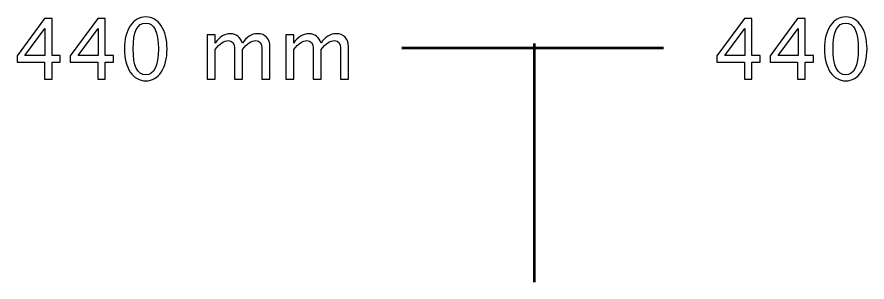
# Model space of a CAD drawing. Header units: centimetres. Extents: x -139 to 139, y -98 to 100.
# Drawn here: x -50.5 to 2.9, y 23.8 to 40.5 of the extents above; entities that cross this region are included whole.
import ezdxf

# ---------------------------------------------------------------- set-up
doc = ezdxf.new("R2010")
doc.units = ezdxf.units.CM
doc.header["$MEASUREMENT"] = 0
doc.layers.add('Layer 1', color=7, linetype='Continuous')

msp = doc.modelspace()

# ---------------------------------------------------------------- linework, layer by layer
at = {"layer": 'Layer 1'}
for points, knots in [([(-48.80179, 36.53942), (-48.80179, 36.53942), (-48.80179, 37.62421), (-48.80179, 37.62421), (-48.80179, 37.62421), (-48.80179, 37.62421), (-50.52688, 37.62421), (-50.52688, 37.62421), (-50.52688, 37.62421), (-50.52688, 37.62421), (-50.52688, 38.0105), (-50.52688, 38.0105), (-50.52688, 38.0105), (-50.52688, 38.0105), (-48.80179, 40.36529), (-48.80179, 40.36529), (-48.80179, 40.36529), (-48.80179, 40.36529), (-48.32554, 40.36529), (-48.32554, 40.36529), (-48.32554, 40.36529), (-48.32554, 40.36529), (-48.32554, 38.04225), (-48.32554, 38.04225), (-48.32554, 38.04225), (-48.32554, 38.04225), (-47.81225, 38.04225), (-47.81225, 38.04225), (-47.81225, 38.04225), (-47.81225, 38.04225), (-47.81225, 37.62421), (-47.81225, 37.62421), (-47.81225, 37.62421), (-47.81225, 37.62421), (-48.32554, 37.62421), (-48.32554, 37.62421), (-48.32554, 37.62421), (-48.32554, 37.62421), (-48.32554, 36.53942), (-48.32554, 36.53942), (-48.32554, 36.53942), (-48.32554, 36.53942), (-48.80179, 36.53942), (-48.80179, 36.53942)], [0, 0, 0, 0, 0.08333333, 0.08333333, 0.08333333, 0.08333333, 0.16666667, 0.16666667, 0.16666667, 0.16666667, 0.25, 0.25, 0.25, 0.25, 0.33333333, 0.33333333, 0.33333333, 0.33333333, 0.41666667, 0.41666667, 0.41666667, 0.41666667, 0.5, 0.5, 0.5, 0.5, 0.58333333, 0.58333333, 0.58333333, 0.58333333, 0.66666667, 0.66666667, 0.66666667, 0.66666667, 0.75, 0.75, 0.75, 0.75, 0.83333333, 0.83333333, 0.83333333, 0.83333333, 1, 1, 1, 1]), ([(-45.4557, 36.53942), (-45.4557, 36.53942), (-45.4557, 37.62421), (-45.4557, 37.62421), (-45.4557, 37.62421), (-45.4557, 37.62421), (-47.18079, 37.62421), (-47.18079, 37.62421), (-47.18079, 37.62421), (-47.18079, 37.62421), (-47.18079, 38.0105), (-47.18079, 38.0105), (-47.18079, 38.0105), (-47.18079, 38.0105), (-45.4557, 40.36529), (-45.4557, 40.36529), (-45.4557, 40.36529), (-45.4557, 40.36529), (-44.97945, 40.36529), (-44.97945, 40.36529), (-44.97945, 40.36529), (-44.97945, 40.36529), (-44.97945, 38.04225), (-44.97945, 38.04225), (-44.97945, 38.04225), (-44.97945, 38.04225), (-44.46616, 38.04225), (-44.46616, 38.04225), (-44.46616, 38.04225), (-44.46616, 38.04225), (-44.46616, 37.62421), (-44.46616, 37.62421), (-44.46616, 37.62421), (-44.46616, 37.62421), (-44.97945, 37.62421), (-44.97945, 37.62421), (-44.97945, 37.62421), (-44.97945, 37.62421), (-44.97945, 36.53942), (-44.97945, 36.53942), (-44.97945, 36.53942), (-44.97945, 36.53942), (-45.4557, 36.53942), (-45.4557, 36.53942)], [0, 0, 0, 0, 0.08333333, 0.08333333, 0.08333333, 0.08333333, 0.16666667, 0.16666667, 0.16666667, 0.16666667, 0.25, 0.25, 0.25, 0.25, 0.33333333, 0.33333333, 0.33333333, 0.33333333, 0.41666667, 0.41666667, 0.41666667, 0.41666667, 0.5, 0.5, 0.5, 0.5, 0.58333333, 0.58333333, 0.58333333, 0.58333333, 0.66666667, 0.66666667, 0.66666667, 0.66666667, 0.75, 0.75, 0.75, 0.75, 0.83333333, 0.83333333, 0.83333333, 0.83333333, 1, 1, 1, 1]), ([(-42.43241, 36.44417), (-42.83369, 36.44417), (-43.15736, 36.6285), (-43.40254, 36.99627), (-43.40254, 36.99627), (-43.64861, 37.36404), (-43.7712, 37.84911), (-43.7712, 38.45236), (-43.7712, 38.45236), (-43.7712, 39.0556), (-43.64861, 39.54067), (-43.40254, 39.90844), (-43.40254, 39.90844), (-43.15736, 40.27621), (-42.83369, 40.46054), (-42.43241, 40.46054), (-42.43241, 40.46054), (-42.02936, 40.46054), (-41.70568, 40.2771), (-41.4605, 39.91021), (-41.4605, 39.91021), (-41.21621, 39.54332), (-41.09362, 39.05737), (-41.09362, 38.45236), (-41.09362, 38.45236), (-41.09362, 37.84911), (-41.21621, 37.36404), (-41.4605, 36.99627), (-41.4605, 36.99627), (-41.70568, 36.6285), (-42.02936, 36.44417), (-42.43241, 36.44417)], [0, 0, 0, 0, 0.11111111, 0.11111111, 0.11111111, 0.11111111, 0.22222222, 0.22222222, 0.22222222, 0.22222222, 0.33333333, 0.33333333, 0.33333333, 0.33333333, 0.44444444, 0.44444444, 0.44444444, 0.44444444, 0.55555556, 0.55555556, 0.55555556, 0.55555556, 0.66666667, 0.66666667, 0.66666667, 0.66666667, 0.77777778, 0.77777778, 0.77777778, 0.77777778, 1, 1, 1, 1]), ([(-42.43329, 36.82517), (-41.90324, 36.82517), (-41.63866, 37.36756), (-41.63866, 38.45236), (-41.63866, 38.45236), (-41.63866, 39.53715), (-41.90324, 40.07954), (-42.43329, 40.07954), (-42.43329, 40.07954), (-42.96157, 40.07954), (-43.22615, 39.53715), (-43.22615, 38.45236), (-43.22615, 38.45236), (-43.22615, 37.36756), (-42.96157, 36.82517), (-42.43329, 36.82517)], [0, 0, 0, 0, 0.2, 0.2, 0.2, 0.2, 0.4, 0.4, 0.4, 0.4, 0.6, 0.6, 0.6, 0.6, 1, 1, 1, 1]), ([(-4.80179, 36.53942), (-4.80179, 36.53942), (-4.80179, 37.62421), (-4.80179, 37.62421), (-4.80179, 37.62421), (-4.80179, 37.62421), (-6.52688, 37.62421), (-6.52688, 37.62421), (-6.52688, 37.62421), (-6.52688, 37.62421), (-6.52688, 38.0105), (-6.52688, 38.0105), (-6.52688, 38.0105), (-6.52688, 38.0105), (-4.80179, 40.36529), (-4.80179, 40.36529), (-4.80179, 40.36529), (-4.80179, 40.36529), (-4.32554, 40.36529), (-4.32554, 40.36529), (-4.32554, 40.36529), (-4.32554, 40.36529), (-4.32554, 38.04225), (-4.32554, 38.04225), (-4.32554, 38.04225), (-4.32554, 38.04225), (-3.81225, 38.04225), (-3.81225, 38.04225), (-3.81225, 38.04225), (-3.81225, 38.04225), (-3.81225, 37.62421), (-3.81225, 37.62421), (-3.81225, 37.62421), (-3.81225, 37.62421), (-4.32554, 37.62421), (-4.32554, 37.62421), (-4.32554, 37.62421), (-4.32554, 37.62421), (-4.32554, 36.53942), (-4.32554, 36.53942), (-4.32554, 36.53942), (-4.32554, 36.53942), (-4.80179, 36.53942), (-4.80179, 36.53942)], [0, 0, 0, 0, 0.08333333, 0.08333333, 0.08333333, 0.08333333, 0.16666667, 0.16666667, 0.16666667, 0.16666667, 0.25, 0.25, 0.25, 0.25, 0.33333333, 0.33333333, 0.33333333, 0.33333333, 0.41666667, 0.41666667, 0.41666667, 0.41666667, 0.5, 0.5, 0.5, 0.5, 0.58333333, 0.58333333, 0.58333333, 0.58333333, 0.66666667, 0.66666667, 0.66666667, 0.66666667, 0.75, 0.75, 0.75, 0.75, 0.83333333, 0.83333333, 0.83333333, 0.83333333, 1, 1, 1, 1]), ([(-1.4557, 36.53942), (-1.4557, 36.53942), (-1.4557, 37.62421), (-1.4557, 37.62421), (-1.4557, 37.62421), (-1.4557, 37.62421), (-3.18079, 37.62421), (-3.18079, 37.62421), (-3.18079, 37.62421), (-3.18079, 37.62421), (-3.18079, 38.0105), (-3.18079, 38.0105), (-3.18079, 38.0105), (-3.18079, 38.0105), (-1.4557, 40.36529), (-1.4557, 40.36529), (-1.4557, 40.36529), (-1.4557, 40.36529), (-0.97945, 40.36529), (-0.97945, 40.36529), (-0.97945, 40.36529), (-0.97945, 40.36529), (-0.97945, 38.04225), (-0.97945, 38.04225), (-0.97945, 38.04225), (-0.97945, 38.04225), (-0.46616, 38.04225), (-0.46616, 38.04225), (-0.46616, 38.04225), (-0.46616, 38.04225), (-0.46616, 37.62421), (-0.46616, 37.62421), (-0.46616, 37.62421), (-0.46616, 37.62421), (-0.97945, 37.62421), (-0.97945, 37.62421), (-0.97945, 37.62421), (-0.97945, 37.62421), (-0.97945, 36.53942), (-0.97945, 36.53942), (-0.97945, 36.53942), (-0.97945, 36.53942), (-1.4557, 36.53942), (-1.4557, 36.53942)], [0, 0, 0, 0, 0.08333333, 0.08333333, 0.08333333, 0.08333333, 0.16666667, 0.16666667, 0.16666667, 0.16666667, 0.25, 0.25, 0.25, 0.25, 0.33333333, 0.33333333, 0.33333333, 0.33333333, 0.41666667, 0.41666667, 0.41666667, 0.41666667, 0.5, 0.5, 0.5, 0.5, 0.58333333, 0.58333333, 0.58333333, 0.58333333, 0.66666667, 0.66666667, 0.66666667, 0.66666667, 0.75, 0.75, 0.75, 0.75, 0.83333333, 0.83333333, 0.83333333, 0.83333333, 1, 1, 1, 1]), ([(1.56759, 36.44417), (1.16631, 36.44417), (0.84264, 36.6285), (0.59746, 36.99627), (0.59746, 36.99627), (0.35139, 37.36404), (0.2288, 37.84911), (0.2288, 38.45236), (0.2288, 38.45236), (0.2288, 39.0556), (0.35139, 39.54067), (0.59746, 39.90844), (0.59746, 39.90844), (0.84264, 40.27621), (1.16631, 40.46054), (1.56759, 40.46054), (1.56759, 40.46054), (1.97064, 40.46054), (2.29432, 40.2771), (2.5395, 39.91021), (2.5395, 39.91021), (2.78379, 39.54332), (2.90638, 39.05737), (2.90638, 38.45236), (2.90638, 38.45236), (2.90638, 37.84911), (2.78379, 37.36404), (2.5395, 36.99627), (2.5395, 36.99627), (2.29432, 36.6285), (1.97064, 36.44417), (1.56759, 36.44417)], [0, 0, 0, 0, 0.11111111, 0.11111111, 0.11111111, 0.11111111, 0.22222222, 0.22222222, 0.22222222, 0.22222222, 0.33333333, 0.33333333, 0.33333333, 0.33333333, 0.44444444, 0.44444444, 0.44444444, 0.44444444, 0.55555556, 0.55555556, 0.55555556, 0.55555556, 0.66666667, 0.66666667, 0.66666667, 0.66666667, 0.77777778, 0.77777778, 0.77777778, 0.77777778, 1, 1, 1, 1]), ([(1.56671, 36.82517), (2.09676, 36.82517), (2.36134, 37.36756), (2.36134, 38.45236), (2.36134, 38.45236), (2.36134, 39.53715), (2.09676, 40.07954), (1.56671, 40.07954), (1.56671, 40.07954), (1.03843, 40.07954), (0.77385, 39.53715), (0.77385, 38.45236), (0.77385, 38.45236), (0.77385, 37.36756), (1.03843, 36.82517), (1.56671, 36.82517)], [0, 0, 0, 0, 0.2, 0.2, 0.2, 0.2, 0.4, 0.4, 0.4, 0.4, 0.6, 0.6, 0.6, 0.6, 1, 1, 1, 1]), ([(-50.02505, 38.04225), (-50.02505, 38.04225), (-48.77004, 38.04225), (-48.77004, 38.04225), (-48.77004, 38.04225), (-48.77004, 38.04225), (-48.77004, 39.73735), (-48.77004, 39.73735), (-48.77004, 39.73735), (-48.77004, 39.73735), (-50.02505, 38.04225), (-50.02505, 38.04225)], [0, 0, 0, 0, 0.25, 0.25, 0.25, 0.25, 0.5, 0.5, 0.5, 0.5, 1, 1, 1, 1]), ([(-46.67896, 38.04225), (-46.67896, 38.04225), (-45.42395, 38.04225), (-45.42395, 38.04225), (-45.42395, 38.04225), (-45.42395, 38.04225), (-45.42395, 39.73735), (-45.42395, 39.73735), (-45.42395, 39.73735), (-45.42395, 39.73735), (-46.67896, 38.04225), (-46.67896, 38.04225)], [0, 0, 0, 0, 0.25, 0.25, 0.25, 0.25, 0.5, 0.5, 0.5, 0.5, 1, 1, 1, 1]), ([(-6.02505, 38.04225), (-6.02505, 38.04225), (-4.77004, 38.04225), (-4.77004, 38.04225), (-4.77004, 38.04225), (-4.77004, 38.04225), (-4.77004, 39.73735), (-4.77004, 39.73735), (-4.77004, 39.73735), (-4.77004, 39.73735), (-6.02505, 38.04225), (-6.02505, 38.04225)], [0, 0, 0, 0, 0.25, 0.25, 0.25, 0.25, 0.5, 0.5, 0.5, 0.5, 1, 1, 1, 1]), ([(-2.67896, 38.04225), (-2.67896, 38.04225), (-1.42395, 38.04225), (-1.42395, 38.04225), (-1.42395, 38.04225), (-1.42395, 38.04225), (-1.42395, 39.73735), (-1.42395, 39.73735), (-1.42395, 39.73735), (-1.42395, 39.73735), (-2.67896, 38.04225), (-2.67896, 38.04225)], [0, 0, 0, 0, 0.25, 0.25, 0.25, 0.25, 0.5, 0.5, 0.5, 0.5, 1, 1, 1, 1]), ([(-38.57655, 36.53942), (-38.57655, 36.53942), (-38.57655, 39.344), (-38.57655, 39.344), (-38.57655, 39.344), (-38.57655, 39.344), (-38.06855, 39.344), (-38.06855, 39.344), (-38.06855, 39.344), (-38.06855, 39.344), (-38.06855, 38.81395), (-38.06855, 38.81395), (-38.06855, 38.81395), (-37.82073, 39.20642), (-37.50323, 39.40221), (-37.11429, 39.40221), (-37.11429, 39.40221), (-36.73946, 39.40221), (-36.48458, 39.20642), (-36.34876, 38.81395), (-36.34876, 38.81395), (-36.10799, 39.20994), (-35.79402, 39.4075), (-35.40861, 39.4075), (-35.40861, 39.4075), (-35.16255, 39.4075), (-34.97117, 39.33518), (-34.83447, 39.18966), (-34.83447, 39.18966), (-34.69776, 39.04414), (-34.62897, 38.84041), (-34.62897, 38.57847), (-34.62897, 38.57847), (-34.62897, 38.57847), (-34.62897, 36.53942), (-34.62897, 36.53942), (-34.62897, 36.53942), (-34.62897, 36.53942), (-35.13697, 36.53942), (-35.13697, 36.53942), (-35.13697, 36.53942), (-35.13697, 36.53942), (-35.13697, 38.49469), (-35.13697, 38.49469), (-35.13697, 38.49469), (-35.13697, 38.81395), (-35.26397, 38.97358), (-35.51797, 38.97358), (-35.51797, 38.97358), (-35.78167, 38.97358), (-36.0586, 38.78749), (-36.34876, 38.41443), (-36.34876, 38.41443), (-36.34876, 38.41443), (-36.34876, 36.53942), (-36.34876, 36.53942), (-36.34876, 36.53942), (-36.34876, 36.53942), (-36.85676, 36.53942), (-36.85676, 36.53942), (-36.85676, 36.53942), (-36.85676, 36.53942), (-36.85676, 38.49645), (-36.85676, 38.49645), (-36.85676, 38.49645), (-36.85676, 38.81836), (-36.98552, 38.97888), (-37.24393, 38.97888), (-37.24393, 38.97888), (-37.50058, 38.97888), (-37.77575, 38.7919), (-38.06855, 38.41708), (-38.06855, 38.41708), (-38.06855, 38.41708), (-38.06855, 36.53942), (-38.06855, 36.53942), (-38.06855, 36.53942), (-38.06855, 36.53942), (-38.57655, 36.53942), (-38.57655, 36.53942)], [0, 0, 0, 0, 0.04761905, 0.04761905, 0.04761905, 0.04761905, 0.0952381, 0.0952381, 0.0952381, 0.0952381, 0.14285714, 0.14285714, 0.14285714, 0.14285714, 0.19047619, 0.19047619, 0.19047619, 0.19047619, 0.23809524, 0.23809524, 0.23809524, 0.23809524, 0.28571429, 0.28571429, 0.28571429, 0.28571429, 0.33333333, 0.33333333, 0.33333333, 0.33333333, 0.38095238, 0.38095238, 0.38095238, 0.38095238, 0.42857143, 0.42857143, 0.42857143, 0.42857143, 0.47619048, 0.47619048, 0.47619048, 0.47619048, 0.52380952, 0.52380952, 0.52380952, 0.52380952, 0.57142857, 0.57142857, 0.57142857, 0.57142857, 0.61904762, 0.61904762, 0.61904762, 0.61904762, 0.66666667, 0.66666667, 0.66666667, 0.66666667, 0.71428571, 0.71428571, 0.71428571, 0.71428571, 0.76190476, 0.76190476, 0.76190476, 0.76190476, 0.80952381, 0.80952381, 0.80952381, 0.80952381, 0.85714286, 0.85714286, 0.85714286, 0.85714286, 0.9047619, 0.9047619, 0.9047619, 0.9047619, 1, 1, 1, 1]), ([(-33.6359, 36.53942), (-33.6359, 36.53942), (-33.6359, 39.344), (-33.6359, 39.344), (-33.6359, 39.344), (-33.6359, 39.344), (-33.1279, 39.344), (-33.1279, 39.344), (-33.1279, 39.344), (-33.1279, 39.344), (-33.1279, 38.81395), (-33.1279, 38.81395), (-33.1279, 38.81395), (-32.88008, 39.20642), (-32.56258, 39.40221), (-32.17364, 39.40221), (-32.17364, 39.40221), (-31.79881, 39.40221), (-31.54393, 39.20642), (-31.40811, 38.81395), (-31.40811, 38.81395), (-31.16734, 39.20994), (-30.85337, 39.4075), (-30.46796, 39.4075), (-30.46796, 39.4075), (-30.2219, 39.4075), (-30.03052, 39.33518), (-29.89382, 39.18966), (-29.89382, 39.18966), (-29.75711, 39.04414), (-29.68832, 38.84041), (-29.68832, 38.57847), (-29.68832, 38.57847), (-29.68832, 38.57847), (-29.68832, 36.53942), (-29.68832, 36.53942), (-29.68832, 36.53942), (-29.68832, 36.53942), (-30.19632, 36.53942), (-30.19632, 36.53942), (-30.19632, 36.53942), (-30.19632, 36.53942), (-30.19632, 38.49469), (-30.19632, 38.49469), (-30.19632, 38.49469), (-30.19632, 38.81395), (-30.32332, 38.97358), (-30.57732, 38.97358), (-30.57732, 38.97358), (-30.84102, 38.97358), (-31.11795, 38.78749), (-31.40811, 38.41443), (-31.40811, 38.41443), (-31.40811, 38.41443), (-31.40811, 36.53942), (-31.40811, 36.53942), (-31.40811, 36.53942), (-31.40811, 36.53942), (-31.91611, 36.53942), (-31.91611, 36.53942), (-31.91611, 36.53942), (-31.91611, 36.53942), (-31.91611, 38.49645), (-31.91611, 38.49645), (-31.91611, 38.49645), (-31.91611, 38.81836), (-32.04487, 38.97888), (-32.30328, 38.97888), (-32.30328, 38.97888), (-32.55993, 38.97888), (-32.8351, 38.7919), (-33.1279, 38.41708), (-33.1279, 38.41708), (-33.1279, 38.41708), (-33.1279, 36.53942), (-33.1279, 36.53942), (-33.1279, 36.53942), (-33.1279, 36.53942), (-33.6359, 36.53942), (-33.6359, 36.53942)], [0, 0, 0, 0, 0.04761905, 0.04761905, 0.04761905, 0.04761905, 0.0952381, 0.0952381, 0.0952381, 0.0952381, 0.14285714, 0.14285714, 0.14285714, 0.14285714, 0.19047619, 0.19047619, 0.19047619, 0.19047619, 0.23809524, 0.23809524, 0.23809524, 0.23809524, 0.28571429, 0.28571429, 0.28571429, 0.28571429, 0.33333333, 0.33333333, 0.33333333, 0.33333333, 0.38095238, 0.38095238, 0.38095238, 0.38095238, 0.42857143, 0.42857143, 0.42857143, 0.42857143, 0.47619048, 0.47619048, 0.47619048, 0.47619048, 0.52380952, 0.52380952, 0.52380952, 0.52380952, 0.57142857, 0.57142857, 0.57142857, 0.57142857, 0.61904762, 0.61904762, 0.61904762, 0.61904762, 0.66666667, 0.66666667, 0.66666667, 0.66666667, 0.71428571, 0.71428571, 0.71428571, 0.71428571, 0.76190476, 0.76190476, 0.76190476, 0.76190476, 0.80952381, 0.80952381, 0.80952381, 0.80952381, 0.85714286, 0.85714286, 0.85714286, 0.85714286, 0.9047619, 0.9047619, 0.9047619, 0.9047619, 1, 1, 1, 1])]:
    msp.add_open_spline(points, degree=3, knots=knots, dxfattribs=at)
at = {"layer": 'Layer 1', "lineweight": 53}
for points in [[(-18, 38.49998), (-18, 38.49998), (-26.33553, 38.49998), (-26.33553, 38.49998)], [(-18, 23.79104), (-18, 23.79104), (-18, 38.79104), (-18, 38.79104)], [(-18, 23.79104), (-18, 23.79104), (-18, 38.79104), (-18, 38.79104)], [(-9.87967, 38.49998), (-9.87967, 38.49998), (-18, 38.49998), (-18, 38.49998)]]:
    msp.add_open_spline(points, degree=3, dxfattribs=at)

doc.saveas('drawing.dxf')
